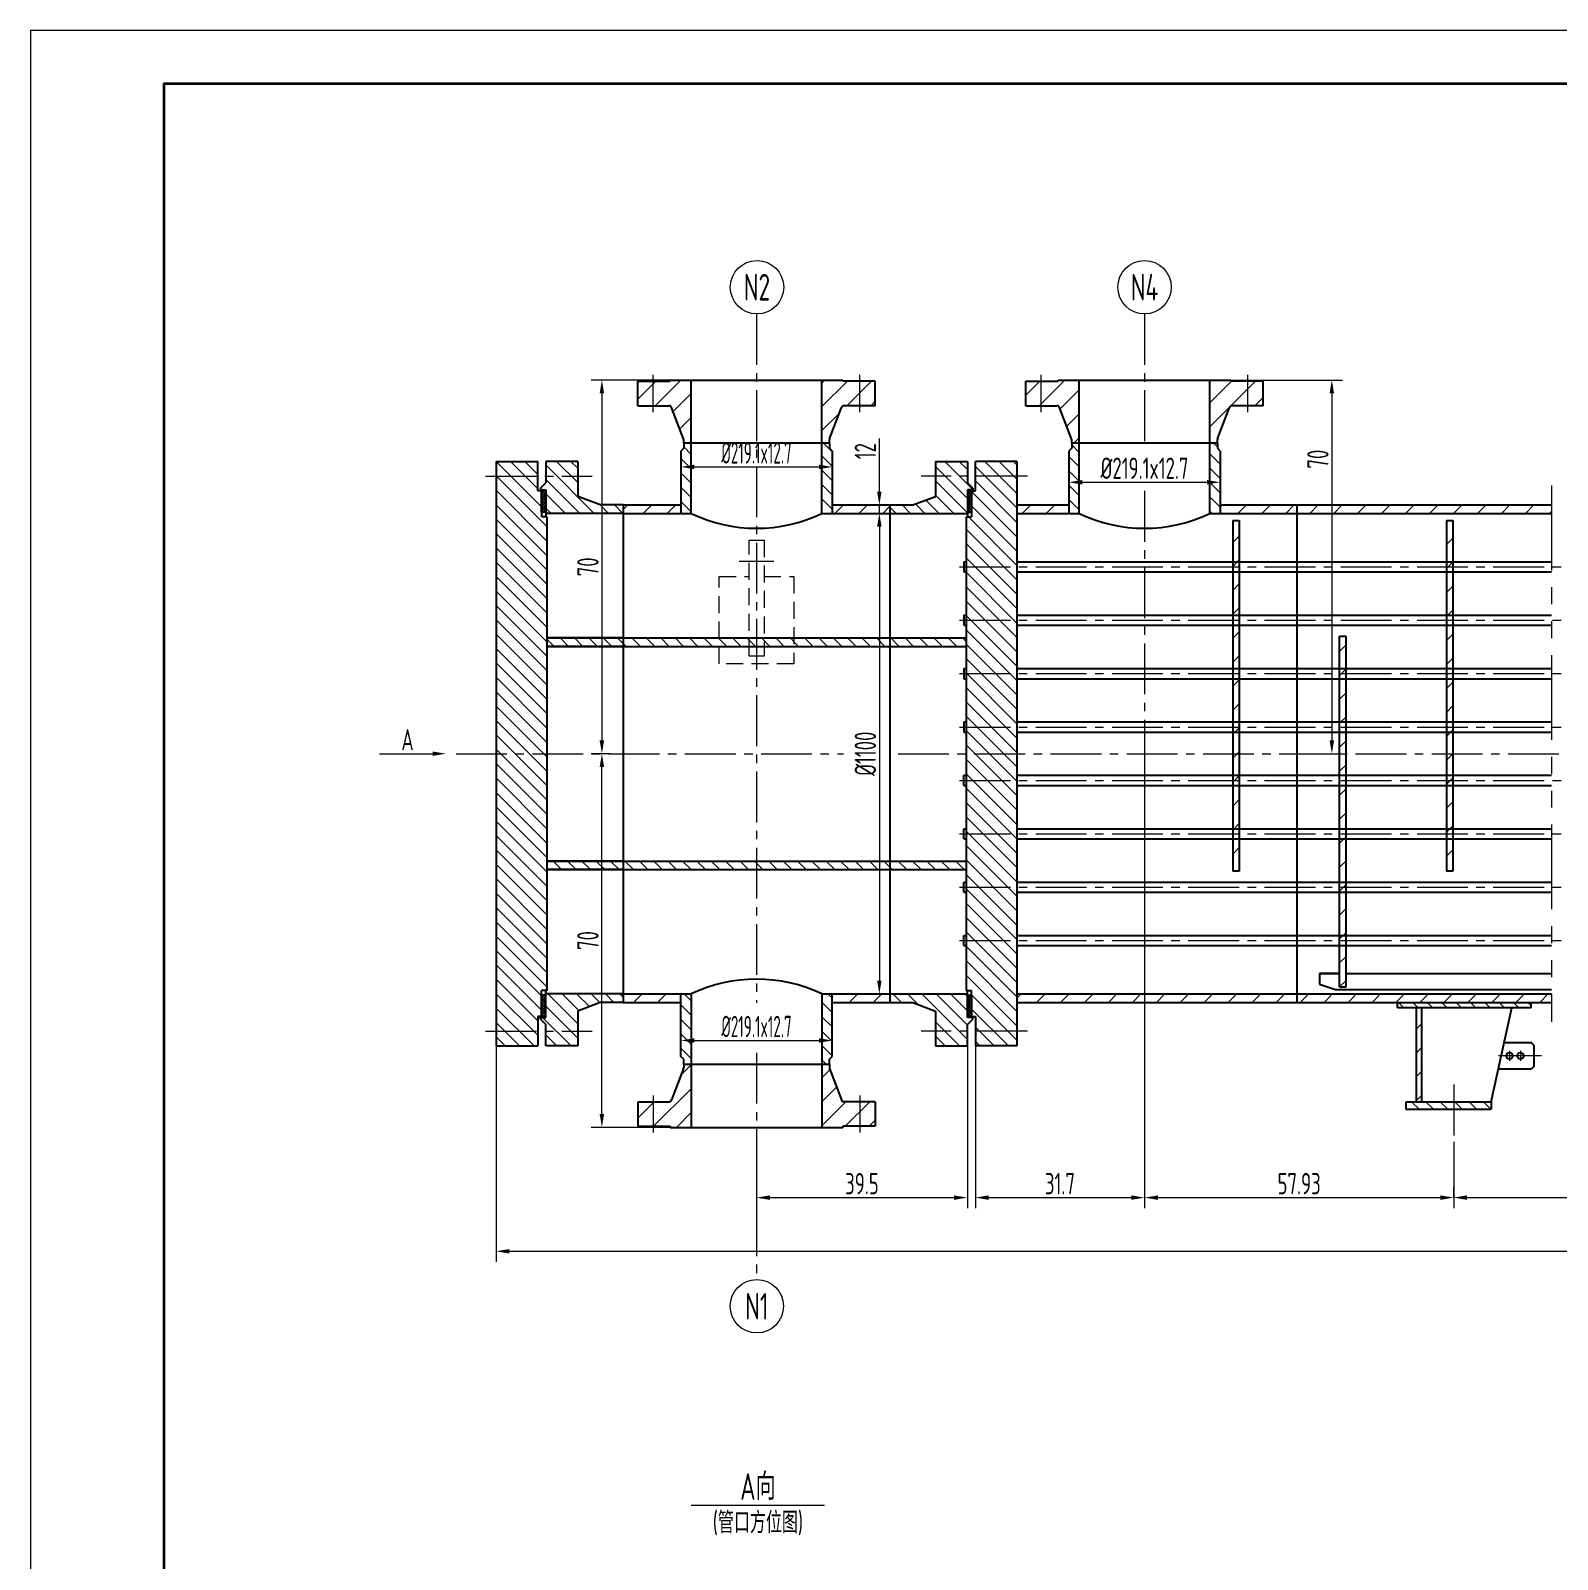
# Model space of a CAD drawing. Header units: millimetres. Extents: x 5765 to 6606, y -201 to 393.
# Drawn here: x 5765 to 6051.1, y 107 to 393.4 of the extents above; entities that cross this region are included whole.
import ezdxf
from ezdxf.enums import TextEntityAlignment as Align

# ---------------------------------------------------------------- set-up
doc = ezdxf.new("R2010")
doc.units = ezdxf.units.MM
for name, pattern in [('CENTER2', [28.575, 19.05, -3.175, 3.175, -3.175]), ('DASHED2', [9.525, 6.35, -3.175]), ('PHANTOM2', [31.75, 15.875, -3.175, 3.175, -3.175, 3.175, -3.175])]:
    doc.linetypes.add(name, pattern=pattern)
for name, color, linetype, lineweight in [('1粗实线', 7, 'Continuous', 35), ('2细实线', 3, 'Continuous', 13), ('3中心线', 1, 'CENTER2', 13), ('4虚线', 4, 'DASHED2', 13), ('5双点划线', 2, 'PHANTOM2', 13), ('6剖面线', 6, 'Continuous', 13), ('7文本', 2, 'Continuous', 13), ('8标注', 3, 'Continuous', 13), ('9图表', 4, 'Continuous', 13)]:
    doc.layers.add(name, color=color, linetype=linetype, lineweight=lineweight)
doc.styles.add('lanpec', font='bpec_e.shx', dxfattribs={"width": 0.75, "bigfont": 'hztxt.shx'})
doc.styles.add('lanpec-dim', font='bpec_e.shx', dxfattribs={"width": 0.75})
doc.dimstyles.new('lanpec', dxfattribs={"dimtxt": 4, "dimasz": 2.5, "dimexe": 2, "dimexo": 0, "dimtad": 1, "dimdsep": 46, "dimtxsty": 'lanpec-dim', "dimcen": 2.5, "dimclrd": 256, "dimclre": 256, "dimclrt": 256, "dimazin": 0, "dimtfac": 1, "dimtmove": 0, "dimatfit": 3, "dimfxl": 1, "dimlwd": -1, "dimlwe": -1, "dimarcsym": 0})
doc.dimstyles.new('lanpec$0', dxfattribs={"dimscale": 10, "dimtxt": 4, "dimasz": 2.5, "dimexe": 2, "dimexo": 0, "dimtad": 1, "dimdec": 1, "dimdsep": 46, "dimtxsty": 'lanpec-dim', "dimcen": 0.09, "dimclrd": 256, "dimclre": 256, "dimclrt": 256, "dimadec": 1, "dimazin": 0, "dimtfac": 0.707, "dimtdec": 1, "dimtmove": 0, "dimatfit": 3, "dimfxl": 1, "dimarcsym": 0})
pattern_1 = [(135, (-1033.82, 33.0484), (-1.3470384, -1.3470384), [])]
pattern_2 = [(135, (734.04, -342.4816), (-1.3470384, -1.3470384), [])]
pattern_3 = [(45, (6008.1917, 1244.0623), (-2.245064, 2.245064), [])]
pattern_4 = [(135, (-65369.7516, -31472.7335), (-1.34703842, -1.34703842), [])]
pattern_5 = [(135, (6008.1917, 1244.0623), (-1.3470384, -1.3470384), [])]
pattern_6 = [(45, (5993.8917, 1244.0623), (-2.245064, 2.245064), [])]
pattern_7 = [(135, (4756.1255, 1236.8422), (-1.3470384, -1.3470384), [])]
pattern_8 = [(45, (4726.07433, 1236.8422), (-0.2245064, 0.2245064), []), (135, (4726.07433, 1236.8422), (-0.2245064, -0.2245064), [])]
pattern_9 = [(315, (-65369.75156, 31988.6919), (-0.224506403, -0.224506403), []), (225, (-65369.75156, 31988.6919), (-0.224506403, 0.224506403), [])]
pattern_10 = [(135, (6697.7907, -1583.3467), (-1.3470384, -1.3470384), [])]

# ---------------------------------------------------------------- blocks, each defined once
blk = doc.blocks.new('A1')
at = {"layer": '1粗实线'}
blk.add_lwpolyline([(-816, 10), (-10, 10), (-10, 584), (-816, 584)], close=True, dxfattribs=at)
at = {"layer": '9图表'}
blk.add_lwpolyline([(-841, 0), (0, 0), (0, 594), (-841, 594)], close=True, dxfattribs=at)
blk = doc.blocks.new('*U41')
at = {"layer": '2细实线'}
blk.add_line((-12.5, 0), (12.5, 0), dxfattribs=at)
at = {"layer": '7文本', "style": 'lanpec', "width": 0.75}
for tag, height, p in [('节点图名称', 5, (0, 3.5)), ('比例', 4, (0, -3.25))]:
    blk.add_attdef(tag, text='', height=height, dxfattribs=at).set_placement(p, align=Align.MIDDLE_CENTER)
blk = doc.blocks.new('*D67')
at = {"layer": '8标注', "transparency": 16777216}
for p, q in [((5924.07, 302.98), (5926.07, 302.98)), ((5924.07, 300.48), (5924.07, 215.48)), ((5924.07, 212.98), (5926.07, 212.98))]:
    blk.add_line(p, q, dxfattribs=at)
for points in [[(5923.65, 300.48), (5924.49, 300.48), (5924.07, 302.98)], [(5923.65, 215.48), (5924.49, 215.48), (5924.07, 212.98)]]:
    blk.add_solid(points, dxfattribs=at)
at = {"layer": 'Defpoints', "color": 0, "transparency": 16777216}
for p in [(5924.07, 302.98), (5924.07, 212.98), (5924.07, 212.98)]:
    blk.add_point(p, dxfattribs=at)
at = {"layer": '8标注', "transparency": 16777216, "insert": (5921.44, 257.98), "char_height": 4, "attachment_point": 5, "rotation": 90, "style": 'lanpec-dim'}
blk.add_mtext('%%C1100', dxfattribs=at)
blk = doc.blocks.new('*D68')
at = {"layer": '8标注', "transparency": 16777216}
for p, q in [((5924.07, 307.08), (5924.07, 317)), ((5927.5, 304.58), (5922.07, 304.58)), ((5924.07, 302.98), (5924.07, 304.58)), ((5927.5, 302.98), (5922.07, 302.98)), ((5924.07, 300.48), (5924.07, 297.98))]:
    blk.add_line(p, q, dxfattribs=at)
for points in [[(5923.65, 307.08), (5924.49, 307.08), (5924.07, 304.58)], [(5923.65, 300.48), (5924.49, 300.48), (5924.07, 302.98)]]:
    blk.add_solid(points, dxfattribs=at)
at = {"layer": 'Defpoints', "color": 0, "transparency": 16777216}
for p in [(5924.07, 304.58), (5927.5, 304.58), (5927.5, 302.98)]:
    blk.add_point(p, dxfattribs=at)
at = {"layer": '8标注', "transparency": 16777216, "insert": (5921.44, 314.65), "char_height": 4, "attachment_point": 5, "rotation": 90, "style": 'lanpec-dim'}
blk.add_mtext('12', dxfattribs=at)
blk = doc.blocks.new('*D69')
at = {"layer": '8标注', "transparency": 16777216}
for p, q in [((5959.58, 308.83), (5959.58, 310.83)), ((5987.95, 307.49), (5987.95, 310.83)), ((5962.08, 308.83), (5985.45, 308.83))]:
    blk.add_line(p, q, dxfattribs=at)
for points in [[(5962.08, 309.25), (5962.08, 308.41), (5959.58, 308.83)], [(5985.45, 309.25), (5985.45, 308.41), (5987.95, 308.83)]]:
    blk.add_solid(points, dxfattribs=at)
at = {"layer": 'Defpoints', "color": 0, "transparency": 16777216}
for p in [(5959.58, 308.83), (5987.95, 308.83), (5987.95, 307.49)]:
    blk.add_point(p, dxfattribs=at)
at = {"layer": '8标注', "transparency": 16777216, "insert": (5973.76, 311.46), "char_height": 4, "attachment_point": 5, "style": 'lanpec-dim'}
blk.add_mtext('%%C219.1x12.7', dxfattribs=at)
blk = doc.blocks.new('*D61')
at = {"layer": '8标注', "transparency": 16777216}
for p, q in [((5886.88, 204.26), (5886.88, 206.26)), ((5915.25, 202.87), (5915.25, 206.26)), ((5889.38, 204.26), (5912.75, 204.26))]:
    blk.add_line(p, q, dxfattribs=at)
for points in [[(5889.38, 204.67), (5889.38, 203.84), (5886.88, 204.26)], [(5912.75, 204.67), (5912.75, 203.84), (5915.25, 204.26)]]:
    blk.add_solid(points, dxfattribs=at)
at = {"layer": 'Defpoints', "color": 0, "transparency": 16777216}
for p in [(5886.88, 204.26), (5915.25, 204.26), (5915.25, 202.87)]:
    blk.add_point(p, dxfattribs=at)
at = {"layer": '8标注', "transparency": 16777216, "insert": (5901.06, 206.88), "char_height": 4, "attachment_point": 5, "style": 'lanpec-dim'}
blk.add_mtext('{\\W0.6;%%C219.1x12.7}', dxfattribs=at)
blk = doc.blocks.new('管口号')
at = {"layer": '2细实线'}
blk.add_circle((0, 5), 5, dxfattribs=at)
at = {"layer": '7文本', "style": 'lanpec', "width": 0.75}
blk.add_attdef('N', text='', height=5, dxfattribs=at).set_placement((0, 5), align=Align.MIDDLE_CENTER)
blk = doc.blocks.new('*D70')
at = {"layer": '8标注', "transparency": 16777216}
for p, q in [((5940.56, 203.23), (5940.56, 172.82)), ((5901.06, 180.9), (5901.06, 172.82)), ((5903.56, 174.82), (5938.06, 174.82))]:
    blk.add_line(p, q, dxfattribs=at)
for points in [[(5903.56, 175.24), (5903.56, 174.4), (5901.06, 174.82)], [(5938.06, 175.24), (5938.06, 174.4), (5940.56, 174.82)]]:
    blk.add_solid(points, dxfattribs=at)
at = {"layer": 'Defpoints', "color": 0, "transparency": 16777216}
for p in [(5940.56, 203.23), (5901.06, 180.9), (5940.56, 174.82)]:
    blk.add_point(p, dxfattribs=at)
at = {"layer": '8标注', "transparency": 16777216, "insert": (5920.81, 177.44), "char_height": 4, "attachment_point": 5, "style": 'lanpec-dim'}
blk.add_mtext('39.5', dxfattribs=at)
blk = doc.blocks.new('*D56')
at = {"layer": '8标注', "transparency": 16777216}
for p, q in [((5852.26, 257.98), (5852.26, 162.77)), ((6354.55, 257.98), (6354.55, 162.77)), ((5854.76, 164.77), (6352.05, 164.77))]:
    blk.add_line(p, q, dxfattribs=at)
for points in [[(5854.76, 165.19), (5854.76, 164.35), (5852.26, 164.77)], [(6352.05, 165.19), (6352.05, 164.35), (6354.55, 164.77)]]:
    blk.add_solid(points, dxfattribs=at)
at = {"layer": 'Defpoints', "color": 0, "transparency": 16777216}
for p in [(5852.26, 257.98), (6354.55, 257.98), (6354.55, 164.77)]:
    blk.add_point(p, dxfattribs=at)
at = {"layer": '8标注', "transparency": 16777216, "insert": (6103.41, 167.39), "char_height": 4, "attachment_point": 5, "style": 'lanpec-dim'}
blk.add_mtext('502.29', dxfattribs=at)
blk = doc.blocks.new('*D57')
at = {"layer": '8标注', "transparency": 16777216}
for p, q in [((6172.32, 183.82), (6172.32, 172.82)), ((6031.69, 174.82), (6031.69, 176.82)), ((6034.19, 174.82), (6169.82, 174.82))]:
    blk.add_line(p, q, dxfattribs=at)
for points in [[(6034.19, 175.24), (6034.19, 174.4), (6031.69, 174.82)], [(6169.82, 175.24), (6169.82, 174.4), (6172.32, 174.82)]]:
    blk.add_solid(points, dxfattribs=at)
at = {"layer": 'Defpoints', "color": 0, "transparency": 16777216}
for p in [(6172.32, 183.82), (6031.69, 174.82), (6172.32, 174.82)]:
    blk.add_point(p, dxfattribs=at)
at = {"layer": '8标注', "transparency": 16777216, "insert": (6102.01, 177.44), "char_height": 4, "attachment_point": 5, "style": 'lanpec-dim'}
blk.add_mtext('140.63', dxfattribs=at)
blk = doc.blocks.new('*D58')
at = {"layer": '8标注', "transparency": 16777216}
for p, q in [((5973.76, 257.98), (5973.76, 172.82)), ((5942.06, 203.23), (5942.06, 172.82)), ((5944.56, 174.82), (5971.26, 174.82))]:
    blk.add_line(p, q, dxfattribs=at)
for points in [[(5944.56, 175.24), (5944.56, 174.4), (5942.06, 174.82)], [(5971.26, 175.24), (5971.26, 174.4), (5973.76, 174.82)]]:
    blk.add_solid(points, dxfattribs=at)
at = {"layer": 'Defpoints', "color": 0, "transparency": 16777216}
for p in [(5973.76, 257.98), (5942.06, 203.23), (5973.76, 174.82)]:
    blk.add_point(p, dxfattribs=at)
at = {"layer": '8标注', "transparency": 16777216, "insert": (5957.91, 177.44), "char_height": 4, "attachment_point": 5, "style": 'lanpec-dim'}
blk.add_mtext('31.7', dxfattribs=at)
blk = doc.blocks.new('*D46')
at = {"layer": '8标注', "transparency": 16777216}
for p, q in [((5973.76, 183.94), (5973.76, 172.82)), ((6031.69, 185.26), (6031.69, 172.82)), ((5976.26, 174.82), (6029.19, 174.82))]:
    blk.add_line(p, q, dxfattribs=at)
for points in [[(5976.26, 175.24), (5976.26, 174.4), (5973.76, 174.82)], [(6029.19, 175.24), (6029.19, 174.4), (6031.69, 174.82)]]:
    blk.add_solid(points, dxfattribs=at)
at = {"layer": 'Defpoints', "color": 0, "transparency": 16777216}
for p in [(5973.76, 183.94), (6031.69, 185.26), (6031.69, 174.82)]:
    blk.add_point(p, dxfattribs=at)
at = {"layer": '8标注', "transparency": 16777216, "insert": (6002.73, 177.44), "char_height": 4, "attachment_point": 5, "style": 'lanpec-dim'}
blk.add_mtext('57.93', dxfattribs=at)
blk = doc.blocks.new('*D47')
at = {"layer": '8标注', "transparency": 16777216}
for p, q in [((5873.56, 257.98), (5870.08, 257.98)), ((5872.08, 190.48), (5872.08, 255.48)), ((5884.87, 187.98), (5870.08, 187.98))]:
    blk.add_line(p, q, dxfattribs=at)
for points in [[(5871.66, 255.48), (5872.5, 255.48), (5872.08, 257.98)], [(5871.66, 190.48), (5872.5, 190.48), (5872.08, 187.98)]]:
    blk.add_solid(points, dxfattribs=at)
at = {"layer": 'Defpoints', "color": 0, "transparency": 16777216}
for p in [(5872.08, 257.98), (5873.56, 257.98), (5884.87, 187.98)]:
    blk.add_point(p, dxfattribs=at)
at = {"layer": '8标注', "transparency": 16777216, "insert": (5869.46, 222.98), "char_height": 4, "attachment_point": 5, "rotation": 90, "style": 'lanpec-dim'}
blk.add_mtext('70', dxfattribs=at)
blk = doc.blocks.new('*D48')
at = {"layer": '8标注', "transparency": 16777216}
for p, q in [((5888.81, 327.98), (5870.08, 327.98)), ((5872.08, 325.48), (5872.08, 260.48)), ((5873.56, 257.98), (5870.08, 257.98))]:
    blk.add_line(p, q, dxfattribs=at)
for points in [[(5871.66, 325.48), (5872.5, 325.48), (5872.08, 327.98)], [(5871.66, 260.48), (5872.5, 260.48), (5872.08, 257.98)]]:
    blk.add_solid(points, dxfattribs=at)
at = {"layer": 'Defpoints', "color": 0, "transparency": 16777216}
for p in [(5888.81, 327.98), (5872.08, 257.98), (5873.56, 257.98)]:
    blk.add_point(p, dxfattribs=at)
at = {"layer": '8标注', "transparency": 16777216, "insert": (5869.46, 292.98), "char_height": 4, "attachment_point": 5, "rotation": 90, "style": 'lanpec-dim'}
blk.add_mtext('70', dxfattribs=at)
blk = doc.blocks.new('*D49')
at = {"layer": '8标注', "transparency": 16777216}
for p, q in [((5989.95, 327.98), (6010.86, 327.98)), ((6008.86, 325.48), (6008.86, 260.48)), ((6002.92, 257.98), (6010.86, 257.98))]:
    blk.add_line(p, q, dxfattribs=at)
for points in [[(6008.44, 325.48), (6009.28, 325.48), (6008.86, 327.98)], [(6008.44, 260.48), (6009.28, 260.48), (6008.86, 257.98)]]:
    blk.add_solid(points, dxfattribs=at)
at = {"layer": 'Defpoints', "color": 0, "transparency": 16777216}
for p in [(5989.95, 327.98), (6002.92, 257.98), (6008.86, 257.98)]:
    blk.add_point(p, dxfattribs=at)
at = {"layer": '8标注', "transparency": 16777216, "insert": (6006.24, 313.16), "char_height": 4, "attachment_point": 5, "rotation": 90, "style": 'lanpec-dim'}
blk.add_mtext('70', dxfattribs=at)
blk = doc.blocks.new('*D53')
at = {"layer": '8标注', "transparency": 16777216}
for p, q in [((5886.88, 311.7), (5886.88, 313.7)), ((5915.25, 313.09), (5915.25, 309.7)), ((5889.38, 311.7), (5912.75, 311.7))]:
    blk.add_line(p, q, dxfattribs=at)
for points in [[(5889.38, 312.12), (5889.38, 311.28), (5886.88, 311.7)], [(5912.75, 312.12), (5912.75, 311.28), (5915.25, 311.7)]]:
    blk.add_solid(points, dxfattribs=at)
at = {"layer": 'Defpoints', "color": 0, "transparency": 16777216}
for p in [(5915.25, 313.09), (5886.88, 311.7), (5915.25, 311.7)]:
    blk.add_point(p, dxfattribs=at)
at = {"layer": '8标注', "transparency": 16777216, "insert": (5901.06, 314.33), "char_height": 4, "attachment_point": 5, "style": 'lanpec-dim'}
blk.add_mtext('{\\W0.6;%%C219.1x12.7}', dxfattribs=at)

msp = doc.modelspace()

# ---------------------------------------------------------------- hatches: boundary and pattern name
at = {"layer": '6剖面线'}
h = msp.add_hatch(dxfattribs=at)
h.set_pattern_fill('ANSI31', color=256, style=0)
h.set_pattern_definition(pattern_3)
h.paths.add_polyline_path([(5920.433, 323.169), (5918.933, 323.169), (5918.933, 327.779), (5920.433, 327.779)])
h.paths.add_polyline_path([(5921.933, 323.169), (5920.433, 323.169), (5920.433, 327.779), (5921.933, 327.779)])
h.paths.add_polyline_path([(5918.933, 327.779), (5917.253, 327.779), (5917.253, 327.979), (5913.313, 327.979), (5913.313, 316.179), (5914.713, 316.179), (5914.713, 316.787, -0.09138), (5914.746, 316.965), (5916.99, 322.847, -0.3110597), (5917.457, 323.169), (5918.933, 323.169)])
h.paths.add_polyline_path([(5923.313, 327.779), (5921.933, 327.779), (5921.933, 323.169), (5923.313, 323.169)])
h.paths.add_polyline_path([(5888.813, 327.979), (5884.873, 327.979), (5884.873, 327.779), (5881.693, 327.779), (5881.693, 323.169), (5884.668, 323.169, -0.3110597), (5885.136, 322.847), (5887.38, 316.965, -0.09138), (5887.413, 316.787), (5887.413, 316.179), (5888.813, 316.179)])
h.paths.add_polyline_path([(5881.693, 327.779), (5878.813, 327.779), (5878.813, 323.169), (5881.693, 323.169)])
h = msp.add_hatch(dxfattribs=at)
h.set_pattern_fill('ANSI31', color=256, style=0)
h.set_pattern_definition([(45, (5992.503, 325.712), (-2.24506, 2.24506), [])])
h.paths.add_polyline_path([(5993.133, 327.779), (5991.633, 327.779), (5991.633, 323.169), (5993.133, 323.169)])
h.paths.add_polyline_path([(5994.633, 327.779), (5993.133, 327.779), (5993.133, 323.169), (5994.633, 323.169)])
h.paths.add_polyline_path([(5991.633, 327.779), (5989.953, 327.779), (5989.953, 327.979), (5986.013, 327.979), (5986.013, 316.179), (5987.413, 316.179), (5987.413, 316.787, -0.09138), (5987.446, 316.965), (5989.69, 322.847, -0.3110597), (5990.157, 323.169), (5991.633, 323.169)])
h.paths.add_polyline_path([(5996.013, 327.779), (5994.633, 327.779), (5994.633, 323.169), (5996.013, 323.169)])
h.paths.add_polyline_path([(5961.513, 327.979), (5957.573, 327.979), (5957.573, 327.779), (5954.393, 327.779), (5954.393, 323.169), (5957.368, 323.169, -0.3110597), (5957.836, 322.847), (5960.08, 316.965, -0.09138), (5960.113, 316.787), (5960.113, 316.179), (5961.513, 316.179)])
h.paths.add_polyline_path([(5954.393, 327.779), (5951.513, 327.779), (5951.513, 323.169), (5954.393, 323.169)])
h = msp.add_hatch(dxfattribs=at)
h.set_pattern_fill('ANSI31', color=256, scale=0.6, angle=90, style=0)
h.set_pattern_definition(pattern_10)
h.paths.add_polyline_path([(5886.879, 314.684), (5887.413, 315.218), (5887.413, 316.179), (5888.813, 316.179), (5888.813, 302.979), (5886.879, 302.979)])
h.paths.add_polyline_path([(5915.247, 302.979), (5913.313, 302.979), (5913.313, 316.179), (5914.713, 316.179), (5914.713, 315.218), (5915.247, 314.684)])
h = msp.add_hatch(dxfattribs=at)
h.set_pattern_fill('ANSI31', color=256, scale=0.6, angle=90, style=0)
h.set_pattern_definition([(135, (5959.8734, 313.3698), (-1.34704, -1.34704), [])])
h.paths.add_polyline_path([(5960.113, 315.218), (5959.579, 314.684), (5959.579, 302.979), (5960.113, 302.979)])
h.paths.add_polyline_path([(5987.947, 314.684), (5987.413, 315.218), (5987.413, 302.979), (5987.947, 302.979)])
h.paths.add_polyline_path([(5961.513, 316.179), (5960.113, 316.179), (5960.113, 302.979), (5961.513, 302.979)])
h.paths.add_polyline_path([(5987.413, 316.179), (5986.013, 316.179), (5986.013, 302.979), (5987.413, 302.979)])
h = msp.add_hatch(dxfattribs=at)
h.set_pattern_fill('ANSI31', color=256, scale=0.6, angle=90, style=0)
h.set_pattern_definition(pattern_2)
h.paths.add_polyline_path([(5852.263, 312.729), (5860.063, 312.729), (5860.063, 309.979), (5852.263, 309.979)])
h.paths.add_polyline_path([(5852.263, 304.579), (5852.263, 309.979), (5860.063, 309.979), (5860.063, 307.229), (5860.763, 307.229), (5860.763, 303.229), (5860.763, 302.329), (5861.763, 302.329), (5861.763, 292.979), (5852.263, 292.979)])
h.paths.add_polyline_path([(5852.263, 292.979), (5861.763, 292.979), (5861.763, 282.979), (5852.263, 282.979)])
h.paths.add_polyline_path([(5852.263, 282.979), (5861.763, 282.979), (5861.763, 272.979), (5852.263, 272.979)])
h.paths.add_polyline_path([(5852.263, 272.979), (5861.763, 272.979), (5861.763, 262.979), (5852.263, 262.979)])
h.paths.add_polyline_path([(5852.263, 262.979), (5861.763, 262.979), (5861.763, 257.979), (5852.263, 257.979)])
h.paths.add_polyline_path([(5852.263, 257.979), (5861.763, 257.979), (5861.763, 252.979), (5852.263, 252.979)])
h.paths.add_polyline_path([(5852.263, 252.979), (5861.763, 252.979), (5861.763, 242.979), (5852.263, 242.979)])
h.paths.add_polyline_path([(5852.263, 242.979), (5861.763, 242.979), (5861.763, 232.979), (5852.263, 232.979)])
h.paths.add_polyline_path([(5852.263, 232.979), (5861.763, 232.979), (5861.763, 222.979), (5852.263, 222.979)])
h.paths.add_polyline_path([(5852.263, 222.979), (5861.763, 222.979), (5861.763, 213.629), (5860.763, 213.629), (5860.763, 208.729), (5860.063, 208.729), (5860.063, 205.979), (5852.263, 205.979)])
h.paths.add_polyline_path([(5852.263, 205.979), (5860.063, 205.979), (5860.063, 203.229), (5852.263, 203.229)])
h = msp.add_hatch(dxfattribs=at)
h.set_pattern_fill('ANSI31', color=256, scale=0.6, angle=90, style=0)
h.set_pattern_definition(pattern_4)
h.paths.add_polyline_path([(5861.563, 309.979), (5861.563, 312.729), (5867.563, 312.729), (5867.563, 309.979)])
h.paths.add_polyline_path([(5867.563, 309.979), (5867.563, 306.179), (5871.763, 304.579), (5876.063, 304.579), (5876.063, 302.979), (5861.563, 302.979), (5861.563, 307.379), (5860.563, 307.379), (5860.563, 307.729), (5861.563, 308.729), (5861.563, 309.979)])
h = msp.add_hatch(dxfattribs=at)
h.set_pattern_fill('ANSI31', color=256, scale=0.6, angle=90, style=0)
h.set_pattern_definition(pattern_4)
h.paths.add_polyline_path([(5940.563, 309.979), (5940.563, 312.729), (5934.563, 312.729), (5934.563, 309.979)])
h.paths.add_polyline_path([(5934.563, 309.979), (5934.563, 306.179), (5930.363, 304.579), (5926.063, 304.579), (5926.063, 302.979), (5940.563, 302.979), (5940.563, 307.379), (5941.563, 307.379), (5941.563, 307.729), (5940.563, 308.729), (5940.563, 309.979)])
h = msp.add_hatch(dxfattribs=at)
h.set_pattern_fill('ANSI31', color=256, scale=0.6, angle=90, style=0)
h.set_pattern_definition(pattern_2)
h.paths.add_polyline_path([(5949.863, 312.729), (5942.063, 312.729), (5942.063, 309.979), (5949.863, 309.979)])
h.paths.add_polyline_path([(5949.863, 304.579), (5949.863, 309.979), (5942.063, 309.979), (5942.063, 307.229), (5941.363, 307.229), (5941.363, 303.229), (5941.363, 302.329), (5940.363, 302.329), (5940.363, 292.979), (5949.863, 292.979)])
h.paths.add_polyline_path([(5949.863, 292.979), (5940.363, 292.979), (5940.363, 282.979), (5949.863, 282.979)])
h.paths.add_polyline_path([(5949.863, 282.979), (5940.363, 282.979), (5940.363, 272.979), (5949.863, 272.979)])
h.paths.add_polyline_path([(5949.863, 272.979), (5940.363, 272.979), (5940.363, 262.979), (5949.863, 262.979)])
h.paths.add_polyline_path([(5949.863, 262.979), (5940.363, 262.979), (5940.363, 257.979), (5949.863, 257.979)])
h.paths.add_polyline_path([(5949.863, 257.979), (5940.363, 257.979), (5940.363, 252.979), (5949.863, 252.979)])
h.paths.add_polyline_path([(5949.863, 252.979), (5940.363, 252.979), (5940.363, 242.979), (5949.863, 242.979)])
h.paths.add_polyline_path([(5949.863, 242.979), (5940.363, 242.979), (5940.363, 232.979), (5949.863, 232.979)])
h.paths.add_polyline_path([(5949.863, 232.979), (5940.363, 232.979), (5940.363, 222.979), (5949.863, 222.979)])
h.paths.add_polyline_path([(5949.863, 222.979), (5940.363, 222.979), (5940.363, 213.629), (5941.363, 213.629), (5941.363, 208.729), (5942.063, 208.729), (5942.063, 205.979), (5949.863, 205.979)])
h.paths.add_polyline_path([(5949.863, 205.979), (5942.063, 205.979), (5942.063, 203.229), (5949.863, 203.229)])
h = msp.add_hatch(dxfattribs=at)
h.set_pattern_fill('ANSI37', color=256, scale=0.1, style=0)
h.set_pattern_definition(pattern_8)
h.paths.add_polyline_path([(5861.563, 303.229), (5860.763, 303.229), (5860.763, 307.229), (5861.563, 307.229)])
h = msp.add_hatch(dxfattribs=at)
h.set_pattern_fill('ANSI37', color=256, scale=0.1, style=0)
h.set_pattern_definition(pattern_8)
h.paths.add_polyline_path([(5940.563, 303.229), (5941.363, 303.229), (5941.363, 307.229), (5940.563, 307.229)])
h = msp.add_hatch(dxfattribs=at)
h.set_pattern_fill('ANSI31', color=256, style=0)
h.set_pattern_definition(pattern_3)
h.paths.add_polyline_path([(5876.063, 304.579), (5876.063, 302.979), (5886.879, 302.979), (5886.879, 304.579)])
h.paths.add_polyline_path([(5926.063, 302.979), (5926.063, 304.579), (5915.247, 304.579), (5915.247, 302.979)])
h = msp.add_hatch(dxfattribs=at)
h.set_pattern_fill('ANSI31', color=256, style=0)
h.set_pattern_definition(pattern_6)
h.paths.add_polyline_path([(5959.579, 302.979), (5959.579, 304.579), (5949.863, 304.579), (5949.863, 302.979)])
h.paths.add_polyline_path([(6021.31, 304.579), (6021.31, 302.979), (6050.006, 302.979), (6050.006, 304.579)])
h.paths.add_polyline_path([(6021.31, 302.979), (6021.31, 304.579), (5987.947, 304.579), (5987.947, 302.979)])
h = msp.add_hatch(dxfattribs=at)
h.set_pattern_fill('ANSI31', color=256, style=0)
h.set_pattern_definition(pattern_6)
h.paths.add_polyline_path([(5991.517, 301.679), (5990.317, 301.679), (5990.317, 235.979), (5991.517, 235.979)])
h = msp.add_hatch(dxfattribs=at)
h.set_pattern_fill('ANSI31', color=256, style=0)
h.set_pattern_definition(pattern_6)
h.paths.add_polyline_path([(6031.517, 301.679), (6030.317, 301.679), (6030.317, 235.979), (6031.517, 235.979)])
h = msp.add_hatch(dxfattribs=at)
h.set_pattern_fill('ANSI31', color=256, scale=0.6, angle=90, style=0)
h.set_pattern_definition(pattern_1)
h.paths.add_polyline_path([(5901.063, 279.679), (5873.563, 279.679), (5873.563, 278.879), (5901.063, 278.879)])
h.paths.add_polyline_path([(5901.063, 278.879), (5873.563, 278.879), (5873.563, 278.079), (5901.063, 278.079)])
h.paths.add_polyline_path([(5926.063, 279.679), (5901.063, 279.679), (5901.063, 278.879), (5926.063, 278.879)])
h.paths.add_polyline_path([(5926.063, 278.879), (5901.063, 278.879), (5901.063, 278.079), (5926.063, 278.079)])
h.paths.add_polyline_path([(5940.363, 279.679), (5926.063, 279.679), (5926.063, 278.879), (5940.363, 278.879)])
h.paths.add_polyline_path([(5940.363, 278.879), (5926.063, 278.879), (5926.063, 278.079), (5940.363, 278.079)])
h.paths.add_polyline_path([(5861.763, 278.879), (5861.763, 278.079), (5873.563, 278.079), (5873.563, 278.879)])
h.paths.add_polyline_path([(5861.763, 279.679), (5861.763, 278.879), (5873.563, 278.879), (5873.563, 279.679)])
h = msp.add_hatch(dxfattribs=at)
h.set_pattern_fill('ANSI31', color=256, style=0)
h.set_pattern_definition(pattern_6)
h.paths.add_polyline_path([(6011.517, 279.979), (6010.317, 279.979), (6010.317, 214.279), (6011.517, 214.279)])
h = msp.add_hatch(dxfattribs=at)
h.set_pattern_fill('ANSI31', color=256, scale=0.6, angle=90, style=0)
h.set_pattern_definition(pattern_1)
h.paths.add_polyline_path([(5901.063, 236.279), (5873.563, 236.279), (5873.563, 237.079), (5901.063, 237.079)])
h.paths.add_polyline_path([(5901.063, 237.079), (5873.563, 237.079), (5873.563, 237.879), (5901.063, 237.879)])
h.paths.add_polyline_path([(5927.57, 236.279), (5901.063, 236.279), (5901.063, 237.079), (5927.57, 237.079)])
h.paths.add_polyline_path([(5927.57, 237.079), (5901.063, 237.079), (5901.063, 237.879), (5927.57, 237.879)])
h.paths.add_polyline_path([(5940.363, 236.279), (5927.57, 236.279), (5927.57, 237.079), (5940.363, 237.079)])
h.paths.add_polyline_path([(5940.363, 237.079), (5927.57, 237.079), (5927.57, 237.879), (5940.363, 237.879)])
h.paths.add_polyline_path([(5861.763, 237.879), (5861.763, 237.079), (5873.563, 237.079), (5873.563, 237.879)])
h.paths.add_polyline_path([(5861.763, 237.079), (5861.763, 236.279), (5873.563, 236.279), (5873.563, 237.079)])
h = msp.add_hatch(dxfattribs=at)
h.set_pattern_fill('ANSI31', color=256, scale=0.6, angle=90, style=0)
h.set_pattern_definition(pattern_5)
h.paths.add_polyline_path([(5876.063, 212.979), (5876.063, 211.379), (5871.763, 211.379), (5867.563, 209.779), (5867.563, 205.979), (5861.563, 205.979), (5861.563, 207.229), (5860.563, 208.229), (5860.563, 208.579), (5861.563, 208.579), (5861.563, 212.979)])
h.paths.add_polyline_path([(5867.563, 205.979), (5867.563, 203.229), (5861.563, 203.229), (5861.563, 205.979)])
h = msp.add_hatch(dxfattribs=at)
h.set_pattern_fill('ANSI37', color=256, scale=0.1, style=0)
h.set_pattern_definition(pattern_9)
h.paths.add_polyline_path([(5861.563, 208.729), (5860.763, 208.729), (5860.763, 212.729), (5861.563, 212.729)])
h = msp.add_hatch(dxfattribs=at)
h.set_pattern_fill('ANSI31', color=256, style=0)
h.set_pattern_definition(pattern_3)
h.paths.add_polyline_path([(5886.879, 211.379), (5886.879, 212.979), (5876.063, 212.979), (5876.063, 211.379)])
h.paths.add_polyline_path([(5915.247, 212.979), (5915.247, 211.379), (5926.063, 211.379), (5926.063, 212.979)])
h = msp.add_hatch(dxfattribs=at)
h.set_pattern_fill('ANSI31', color=256, scale=0.6, angle=90, style=0)
h.set_pattern_definition(pattern_10)
h.paths.add_polyline_path([(5886.879, 201.274), (5887.413, 200.74), (5887.413, 199.779), (5888.813, 199.779), (5888.813, 212.979), (5886.879, 212.979)])
h.paths.add_polyline_path([(5915.247, 212.979), (5913.313, 212.979), (5913.313, 199.779), (5914.713, 199.779), (5914.713, 200.74), (5915.247, 201.274)])
h = msp.add_hatch(dxfattribs=at)
h.set_pattern_fill('ANSI31', color=256, scale=0.6, angle=90, style=0)
h.set_pattern_definition(pattern_5)
h.paths.add_polyline_path([(5926.063, 212.979), (5926.063, 211.379), (5930.363, 211.379), (5934.563, 209.779), (5934.563, 205.979), (5940.563, 205.979), (5940.563, 207.229), (5941.563, 208.229), (5941.563, 208.579), (5940.563, 208.579), (5940.563, 212.979)])
h.paths.add_polyline_path([(5934.563, 205.979), (5934.563, 203.229), (5940.563, 203.229), (5940.563, 205.979)])
h = msp.add_hatch(dxfattribs=at)
h.set_pattern_fill('ANSI37', color=256, scale=0.1, style=0)
h.set_pattern_definition(pattern_9)
h.paths.add_polyline_path([(5940.563, 208.729), (5941.363, 208.729), (5941.363, 212.729), (5940.563, 212.729)])
h = msp.add_hatch(dxfattribs=at)
h.set_pattern_fill('ANSI31', color=256, style=0)
h.set_pattern_definition(pattern_6)
h.paths.add_polyline_path([(5971.627, 211.379), (5971.627, 212.979), (5949.863, 212.979), (5949.863, 211.379)])
h.paths.add_polyline_path([(5971.627, 212.979), (5971.627, 211.379), (6050.006, 211.379), (6050.006, 212.979)])
h = msp.add_hatch(dxfattribs=at)
h.set_pattern_fill('ANSI31', color=256, scale=0.6, angle=90, style=0)
h.set_pattern_definition(pattern_7)
h.paths.add_polyline_path([(6046.193, 210.379), (6046.193, 211.379), (6021.193, 211.379), (6021.193, 210.379)])
h = msp.add_hatch(dxfattribs=at)
h.set_pattern_fill('ANSI31', color=256, style=0)
h.set_pattern_definition([(45, (4756.1255, 1236.8422), (-2.245064, 2.245064), [])])
h.paths.add_polyline_path([(6025.693, 210.379), (6024.693, 210.379), (6024.693, 192.779), (6025.693, 192.779)])
h = msp.add_hatch(dxfattribs=at)
h.set_pattern_fill('ANSI31', color=256, style=0)
h.set_pattern_definition(pattern_3)
h.paths.add_polyline_path([(5920.433, 192.789), (5918.933, 192.789), (5918.933, 188.179), (5920.433, 188.179)])
h.paths.add_polyline_path([(5921.933, 192.789), (5920.433, 192.789), (5920.433, 188.179), (5921.933, 188.179)])
h.paths.add_polyline_path([(5918.933, 188.179), (5917.253, 188.179), (5917.253, 187.979), (5913.313, 187.979), (5913.313, 199.779), (5914.713, 199.779), (5914.713, 199.171, 0.09138), (5914.746, 198.993), (5916.99, 193.111, 0.3110597), (5917.457, 192.789), (5918.933, 192.789)])
h.paths.add_polyline_path([(5923.313, 188.179), (5921.933, 188.179), (5921.933, 192.789), (5923.313, 192.789)])
h.paths.add_polyline_path([(5888.813, 187.979), (5884.873, 187.979), (5884.873, 188.179), (5881.693, 188.179), (5881.693, 192.789), (5884.668, 192.789, 0.3110597), (5885.136, 193.111), (5887.38, 198.993, 0.09138), (5887.413, 199.171), (5887.413, 199.779), (5888.813, 199.779)])
h.paths.add_polyline_path([(5881.693, 188.179), (5878.813, 188.179), (5878.813, 192.789), (5881.693, 192.789)])
h = msp.add_hatch(dxfattribs=at)
h.set_pattern_fill('ANSI31', color=256, scale=0.6, angle=90, style=0)
h.set_pattern_definition(pattern_7)
h.paths.add_polyline_path([(6031.693, 191.379), (6031.693, 192.779), (6022.693, 192.779), (6022.693, 191.379)])
h.paths.add_polyline_path([(6038.693, 191.379), (6038.693, 192.779), (6031.693, 192.779), (6031.693, 191.379)])

# ---------------------------------------------------------------- linework, layer by layer
for p, q in [((5878.813, 323.169), (5878.813, 327.779)), ((5878.813, 327.779), (5884.873, 327.779)), ((5884.873, 327.779), (5884.873, 327.979)), ((5884.873, 327.979), (5917.253, 327.979)), ((5888.813, 302.979), (5888.813, 327.979)), ((5913.313, 302.979), (5913.313, 327.979)), ((5917.253, 327.779), (5917.253, 327.979)), ((5923.313, 327.779), (5917.253, 327.779)), ((5923.313, 323.169), (5923.313, 327.779)), ((5951.513, 323.169), (5951.513, 327.779)), ((5951.513, 327.779), (5957.573, 327.779)), ((5957.573, 327.779), (5957.573, 327.979)), ((5957.573, 327.979), (5989.953, 327.979)), ((5961.513, 302.979), (5961.513, 327.979)), ((5986.013, 302.979), (5986.013, 327.979)), ((5989.953, 327.779), (5989.953, 327.979)), ((5996.013, 327.779), (5989.953, 327.779)), ((5996.013, 323.169), (5996.013, 327.779)), ((5878.813, 323.169), (5884.668, 323.169)), ((5887.38, 316.965), (5885.136, 322.847)), ((5914.746, 316.965), (5916.99, 322.847)), ((5923.313, 323.169), (5917.457, 323.169)), ((5951.513, 323.169), (5957.368, 323.169)), ((5960.08, 316.965), (5957.836, 322.847)), ((5987.446, 316.965), (5989.69, 322.847)), ((5996.013, 323.169), (5990.157, 323.169)), ((5887.413, 315.218), (5886.879, 314.684)), ((5887.413, 316.179), (5887.413, 316.787)), ((5914.713, 316.179), (5887.413, 316.179)), ((5887.413, 316.179), (5887.413, 315.218)), ((5914.713, 316.179), (5914.713, 316.787)), ((5914.713, 316.179), (5914.713, 315.218)), ((5914.713, 315.218), (5915.247, 314.684)), ((5960.113, 315.218), (5959.579, 314.684)), ((5960.113, 316.179), (5960.113, 316.787)), ((5987.413, 316.179), (5960.113, 316.179)), ((5960.113, 316.179), (5960.113, 315.218)), ((5960.113, 316.179), (5960.113, 315.218)), ((5987.413, 316.179), (5987.413, 316.787)), ((5987.413, 316.179), (5987.413, 315.218)), ((5987.413, 316.179), (5987.413, 315.218)), ((5987.413, 315.218), (5987.947, 314.684)), ((5852.263, 312.729), (5852.263, 304.579)), ((5852.263, 312.729), (5860.063, 312.729)), ((5860.063, 307.229), (5860.063, 312.729)), ((5861.563, 312.729), (5861.563, 308.729)), ((5867.563, 312.729), (5861.563, 312.729)), ((5867.563, 312.729), (5867.563, 306.179)), ((5886.879, 314.684), (5886.879, 302.979)), ((5915.247, 314.684), (5915.247, 302.979)), ((5934.563, 312.729), (5934.563, 306.179)), ((5934.563, 312.729), (5940.563, 312.729)), ((5940.563, 312.729), (5940.563, 308.729)), ((5942.063, 307.229), (5942.063, 312.729)), ((5949.863, 312.729), (5942.063, 312.729)), ((5949.863, 312.729), (5949.863, 304.579)), ((5959.579, 314.684), (5959.579, 302.979)), ((5987.947, 314.684), (5987.947, 302.979)), ((5860.763, 307.229), (5860.063, 307.229)), ((5860.763, 307.229), (5860.063, 307.229)), ((5860.563, 307.729), (5861.563, 308.729)), ((5860.563, 307.729), (5860.563, 307.229)), ((5860.563, 307.379), (5861.563, 307.379)), ((5860.763, 307.229), (5860.763, 302.329)), ((5861.563, 307.379), (5861.563, 302.329)), ((5941.563, 307.729), (5940.563, 308.729)), ((5940.563, 307.379), (5940.563, 302.329)), ((5941.563, 307.379), (5940.563, 307.379)), ((5941.363, 307.229), (5942.063, 307.229)), ((5941.363, 307.229), (5941.363, 302.329)), ((5941.363, 307.229), (5942.063, 307.229)), ((5941.563, 307.729), (5941.563, 307.229)), ((5852.263, 304.579), (5852.263, 203.229)), ((5871.763, 304.579), (5867.563, 306.179)), ((5876.063, 304.579), (5871.763, 304.579)), ((5876.063, 304.579), (5876.063, 257.979)), ((5876.063, 304.579), (5886.879, 304.579)), ((5876.063, 304.579), (5876.063, 257.979)), ((5915.247, 304.579), (5926.063, 304.579)), ((5926.063, 304.579), (5926.063, 257.979)), ((5926.063, 304.579), (5930.363, 304.579)), ((5930.363, 304.579), (5934.563, 306.179)), ((5949.863, 304.579), (5949.863, 203.229)), ((5949.863, 304.579), (5959.579, 304.579)), ((5987.947, 304.579), (6021.31, 304.579)), ((6002.33, 304.579), (6002.33, 211.379)), ((6021.31, 304.579), (6050.006, 304.579)), ((5861.763, 302.329), (5860.763, 302.329)), ((5876.063, 302.979), (5861.563, 302.979)), ((5861.763, 302.329), (5861.763, 213.629)), ((5876.063, 302.979), (5888.813, 302.979)), ((5913.313, 302.979), (5926.063, 302.979)), ((5926.063, 302.979), (5940.563, 302.979)), ((5940.363, 302.329), (5941.363, 302.329)), ((5940.363, 302.329), (5940.363, 213.629)), ((5949.863, 302.979), (5961.513, 302.979)), ((5986.013, 302.979), (6020.59, 302.979)), ((5990.317, 301.679), (5990.317, 235.979)), ((5990.317, 301.679), (5991.517, 301.679)), ((5991.517, 301.679), (5991.517, 235.979)), ((6020.59, 302.979), (6050.006, 302.979)), ((6030.317, 301.679), (6030.317, 235.979)), ((6030.317, 301.679), (6031.517, 301.679)), ((6031.517, 301.679), (6031.517, 235.979)), ((5939.913, 293.929), (5940.363, 293.929)), ((5939.913, 293.929), (5939.913, 292.029)), ((5949.863, 293.929), (6050.006, 293.929)), ((5939.913, 292.029), (5940.363, 292.029)), ((5949.863, 292.029), (6050.006, 292.029)), ((5939.913, 283.929), (5940.363, 283.929)), ((5939.913, 283.929), (5939.913, 282.029)), ((5949.863, 283.929), (6050.006, 283.929)), ((5939.913, 282.029), (5940.363, 282.029)), ((5949.863, 282.029), (6050.006, 282.029)), ((5861.763, 279.679), (5926.063, 279.679)), ((5876.063, 279.679), (5861.763, 279.679)), ((5861.763, 278.079), (5926.063, 278.079)), ((5876.063, 278.079), (5861.763, 278.079)), ((5926.063, 279.679), (5940.363, 279.679)), ((5926.063, 278.079), (5940.363, 278.079)), ((6010.317, 214.279), (6010.317, 279.979)), ((6010.317, 279.979), (6011.517, 279.979)), ((6011.517, 214.279), (6011.517, 279.979)), ((5939.913, 273.929), (5940.363, 273.929)), ((5939.913, 273.929), (5939.913, 272.029)), ((5949.863, 273.929), (6050.006, 273.929)), ((5939.913, 272.029), (5940.363, 272.029)), ((5949.863, 272.029), (6050.006, 272.029)), ((5939.913, 263.929), (5940.363, 263.929)), ((5939.913, 263.929), (5939.913, 262.029)), ((5949.863, 263.929), (6050.006, 263.929)), ((5939.913, 262.029), (5940.363, 262.029)), ((5949.863, 262.029), (6050.006, 262.029)), ((5876.063, 257.979), (5876.063, 211.379)), ((5876.063, 257.979), (5876.063, 211.379)), ((5926.063, 257.979), (5926.063, 211.379)), ((5939.913, 253.929), (5940.363, 253.929)), ((5939.913, 252.029), (5939.913, 253.929)), ((5949.863, 253.929), (6050.006, 253.929)), ((5939.913, 252.029), (5940.363, 252.029)), ((5949.863, 252.029), (6050.006, 252.029)), ((5939.913, 243.929), (5940.363, 243.929)), ((5939.913, 242.029), (5939.913, 243.929)), ((5949.863, 243.929), (6050.006, 243.929)), ((5939.913, 242.029), (5940.363, 242.029)), ((5949.863, 242.029), (6050.006, 242.029)), ((5861.763, 237.879), (5926.063, 237.879)), ((5876.063, 237.879), (5861.763, 237.879)), ((5926.063, 237.879), (5940.363, 237.879)), ((5861.763, 236.279), (5926.063, 236.279)), ((5876.063, 236.279), (5861.763, 236.279)), ((5926.063, 236.279), (5940.363, 236.279)), ((5991.517, 235.979), (5990.317, 235.979)), ((6031.517, 235.979), (6030.317, 235.979)), ((5939.913, 233.929), (5940.363, 233.929)), ((5939.913, 232.029), (5939.913, 233.929)), ((5939.913, 232.029), (5940.363, 232.029)), ((5949.863, 233.929), (6050.006, 233.929)), ((5949.863, 232.029), (6050.006, 232.029)), ((5939.913, 223.929), (5940.363, 223.929)), ((5939.913, 222.029), (5939.913, 223.929)), ((5949.863, 223.929), (6050.006, 223.929)), ((5939.913, 222.029), (5940.363, 222.029)), ((5949.863, 222.029), (6050.006, 222.029)), ((6006.517, 216.779), (6010.317, 216.779)), ((6010.317, 216.779), (6006.517, 216.779)), ((6006.517, 216.779), (6006.517, 214.779)), ((6011.517, 216.779), (6050.006, 216.779)), ((5861.763, 213.629), (5860.763, 213.629)), ((5860.763, 208.729), (5860.763, 213.629)), ((5861.563, 208.579), (5861.563, 213.629)), ((5876.063, 212.979), (5861.563, 212.979)), ((5876.063, 212.979), (5888.813, 212.979)), ((5886.879, 201.274), (5886.879, 212.979)), ((5888.813, 212.979), (5888.813, 187.979)), ((5913.313, 212.979), (5926.063, 212.979)), ((5913.313, 212.979), (5913.313, 187.979)), ((5915.247, 201.274), (5915.247, 212.979)), ((5926.063, 212.979), (5940.563, 212.979)), ((5940.363, 213.629), (5941.363, 213.629)), ((5940.563, 208.579), (5940.563, 213.629)), ((5941.363, 208.729), (5941.363, 213.629)), ((5949.863, 212.979), (5972.347, 212.979)), ((5972.347, 212.979), (6050.006, 212.979)), ((6006.517, 214.779), (6009.517, 213.779)), ((6009.517, 213.779), (6050.006, 213.779)), ((6010.317, 214.279), (6011.517, 214.279)), ((5871.763, 211.379), (5867.563, 209.779)), ((5867.563, 209.779), (5867.563, 203.229)), ((5876.063, 211.379), (5871.763, 211.379)), ((5876.063, 211.379), (5886.879, 211.379)), ((5915.247, 211.379), (5926.063, 211.379)), ((5926.063, 211.379), (5930.363, 211.379)), ((5930.363, 211.379), (5934.563, 209.779)), ((5934.563, 209.779), (5934.563, 203.229)), ((5949.863, 211.379), (5971.627, 211.379)), ((5971.627, 211.379), (6050.006, 211.379)), ((6021.193, 210.379), (6021.193, 211.379)), ((6046.193, 210.379), (6021.193, 210.379)), ((6024.693, 192.779), (6024.693, 210.379)), ((6025.693, 192.779), (6025.693, 210.379)), ((6038.693, 192.779), (6042.585, 210.379)), ((6046.193, 210.379), (6046.193, 211.379)), ((5860.763, 208.729), (5860.063, 208.729)), ((5860.763, 208.729), (5860.063, 208.729)), ((5860.063, 208.729), (5860.063, 203.229)), ((5860.563, 208.229), (5860.563, 208.729)), ((5860.563, 208.579), (5861.563, 208.579)), ((5860.563, 208.229), (5861.563, 207.229)), ((5861.563, 203.229), (5861.563, 207.229)), ((5941.563, 208.579), (5940.563, 208.579)), ((5941.563, 208.229), (5940.563, 207.229)), ((5940.563, 203.229), (5940.563, 207.229)), ((5941.363, 208.729), (5942.063, 208.729)), ((5941.363, 208.729), (5942.063, 208.729)), ((5941.563, 208.229), (5941.563, 208.729)), ((5942.063, 208.729), (5942.063, 203.229)), ((5852.263, 203.229), (5860.063, 203.229)), ((5867.563, 203.229), (5861.563, 203.229)), ((5887.413, 200.74), (5886.879, 201.274)), ((5887.413, 199.779), (5887.413, 200.74)), ((5914.713, 200.74), (5915.247, 201.274)), ((5914.713, 199.779), (5914.713, 200.74)), ((5934.563, 203.229), (5940.563, 203.229)), ((5949.863, 203.229), (5942.063, 203.229)), ((5887.38, 198.993), (5885.136, 193.111)), ((5914.713, 199.779), (5887.413, 199.779)), ((5887.413, 199.779), (5887.413, 199.171)), ((5914.713, 199.779), (5914.713, 199.171)), ((5914.746, 198.993), (5916.99, 193.111)), ((5878.813, 192.789), (5878.813, 188.179)), ((5878.813, 192.789), (5884.668, 192.789)), ((5923.313, 192.789), (5917.457, 192.789)), ((5923.313, 192.789), (5923.313, 188.179)), ((6022.693, 192.779), (6038.693, 192.779)), ((6022.693, 192.779), (6022.693, 191.379)), ((6038.693, 192.779), (6038.693, 191.379)), ((6022.693, 191.379), (6038.693, 191.379)), ((6022.693, 191.379), (6038.693, 191.379)), ((5878.813, 188.179), (5884.873, 188.179)), ((5884.873, 188.179), (5884.873, 187.979)), ((5884.873, 187.979), (5917.253, 187.979)), ((5923.313, 188.179), (5917.253, 188.179)), ((5917.253, 188.179), (5917.253, 187.979))]:
    msp.add_line(p, q)
at = {"ltscale": 2}
for p, q in [((6041.148, 203.879), (6046.193, 203.879)), ((6046.693, 203.379), (6046.193, 203.879)), ((6046.693, 203.379), (6046.693, 199.379)), ((6046.193, 198.879), (6040.042, 198.879)), ((6046.693, 199.379), (6046.193, 198.879))]:
    msp.add_line(p, q, dxfattribs=at)
for points in [[(5860.763, 307.229), (5861.563, 307.229), (5861.563, 303.229), (5860.763, 303.229), (5860.763, 307.229)], [(5941.363, 307.229), (5940.563, 307.229), (5940.563, 303.229), (5941.363, 303.229), (5941.363, 307.229)], [(5860.763, 208.729), (5861.563, 208.729), (5861.563, 212.729), (5860.763, 212.729), (5860.763, 208.729)], [(5941.363, 208.729), (5940.563, 208.729), (5940.563, 212.729), (5941.363, 212.729), (5941.363, 208.729)]]:
    msp.add_lwpolyline(points)
at = {"ltscale": 3}
for centre in [(6042.143, 201.379), (6044.193, 201.379)]:
    msp.add_circle(centre, 0.6, dxfattribs=at)
for centre, radius, start, end in [((5884.668, 322.669), 0.5, 20.88476, 90), ((5917.457, 322.669), 0.5, 90, 159.11524), ((5957.368, 322.669), 0.5, 20.88476, 90), ((5990.157, 322.669), 0.5, 90, 159.11524), ((5886.913, 316.787), 0.5, 0, 20.88476), ((5915.213, 316.787), 0.5, 159.11524, 180), ((5959.613, 316.787), 0.5, 0, 20.88476), ((5987.913, 316.787), 0.5, 159.11524, 180), ((5901.063, 328.68), 28.471, 244.51564, 295.48436), ((5973.763, 328.68), 28.471, 244.51564, 295.48436), ((5901.063, 187.278), 28.471, 64.51564, 115.48436), ((5886.913, 199.171), 0.5, 339.11524, 0), ((5915.213, 199.171), 0.5, 180, 200.88476), ((5884.668, 193.289), 0.5, 270, 339.11524), ((5917.457, 193.289), 0.5, 200.88476, 270)]:
    msp.add_arc(centre, radius, start, end)
at = {"layer": '3中心线', "ltscale": 0.5}
for p, q in [((5901.063, 340.368), (5901.063, 211.294)), ((5973.763, 340.368), (5973.763, 315.184)), ((5881.693, 321.979), (5881.693, 328.969)), ((5920.433, 321.979), (5920.433, 328.969)), ((5954.393, 321.979), (5954.393, 328.969)), ((5993.133, 321.979), (5993.133, 328.969)), ((5850.296, 309.979), (5870.234, 309.979)), ((5951.83, 309.979), (5931.892, 309.979)), ((5973.763, 307.204), (5973.763, 257.979)), ((5904.294, 293.984), (5897.832, 293.984)), ((5939.093, 292.979), (6264.104, 292.979)), ((5939.093, 282.979), (6264.104, 282.979)), ((5939.093, 272.979), (6264.104, 272.979)), ((5939.093, 262.979), (6154.791, 262.979)), ((5844.773, 257.979), (5917.366, 257.979)), ((5927.57, 257.979), (6154.791, 257.979)), ((5939.093, 252.979), (6154.791, 252.979)), ((5939.093, 242.979), (6264.104, 242.979)), ((5939.093, 232.979), (6264.104, 232.979)), ((5939.093, 222.979), (6264.104, 222.979)), ((5850.296, 205.979), (5870.234, 205.979)), ((5951.83, 205.979), (5931.892, 205.979)), ((5901.063, 201.955), (5901.063, 159.47)), ((6048.137, 201.379), (6040.103, 201.379)), ((6042.143, 202.343), (6042.143, 200.416)), ((6044.193, 202.343), (6044.193, 200.416)), ((6031.693, 196.012), (6031.693, 185.263)), ((5881.693, 193.979), (5881.693, 186.989)), ((5920.433, 193.979), (5920.433, 186.989))]:
    msp.add_line(p, q, dxfattribs=at)
at = {"layer": '4虚线', "ltscale": 0.5}
for p, q in [((5899.663, 297.984), (5902.463, 297.984)), ((5899.663, 276.262), (5899.663, 297.984)), ((5902.463, 297.984), (5902.463, 276.262)), ((5894.063, 291.187), (5899.663, 291.187)), ((5894.063, 274.797), (5894.063, 291.187)), ((5902.463, 291.187), (5908.063, 291.187)), ((5908.063, 291.187), (5908.063, 274.797)), ((5902.463, 276.262), (5899.663, 276.262)), ((5908.063, 274.797), (5894.063, 274.797))]:
    msp.add_line(p, q, dxfattribs=at)
at = {"layer": '5双点划线'}
msp.add_line((6050.006, 308.201), (6050.006, 207.757), dxfattribs=at)
at = {"layer": '8标注'}
msp.add_line((5830.43, 257.979), (5840.347, 257.979), dxfattribs=at)
msp.add_solid([(5840.347, 258.396), (5840.347, 257.563), (5842.847, 257.979)], dxfattribs=at)

# ---------------------------------------------------------------- block references
msp.add_blockref('*U41', (5901.316, 117.203)).add_auto_attribs({'节点图名称': 'A向', '比例': '(管口方位图)'})
at = {"layer": '2细实线'}
msp.add_blockref('A1', (6606.028, -200.559), dxfattribs=at)
at = {"layer": '8标注'}
for p, values in [((5901.146, 340.368), {'N': 'N2'}), ((5973.763, 340.368), {'N': 'N4'}), ((5901.114, 149.47), {'N': 'N1'})]:
    msp.add_blockref('管口号', p, dxfattribs=at).add_auto_attribs(values)

# ---------------------------------------------------------------- texts
at = {"layer": '8标注', "insert": (5835.664, 260.604), "char_height": 4, "attachment_point": 5, "style": 'lanpec-dim'}
msp.add_mtext('A', dxfattribs=at)

# ---------------------------------------------------------------- dimensions: what is measured, and where the dimension line sits
at = {"layer": '8标注'}
for p1, angle, picture, middle in [((5888.813, 327.979), 270, '*D48', (5869.455, 292.979)), ((5884.873, 187.979), 90, '*D47', (5869.455, 222.979))]:
    dim = msp.add_linear_dim(base=(5872.08, 257.979), p1=p1, p2=(5873.563, 257.979), angle=angle, dimstyle='lanpec$0', override={"dimscale": 1, "dimdec": 2, "dimcen": 2.5, "dimadec": 2, "dimtfac": 1, "dimtdec": 2, "dimlwd": 65535, "dimlwe": 65535}, dxfattribs=at)
    dim.commit()
    dim.dimension.update_dxf_attribs({"geometry": picture, "text_midpoint": middle})
dim = msp.add_linear_dim(base=(6008.86, 257.979), p1=(5989.953, 327.979), p2=(6002.917, 257.979), angle=270, dimstyle='lanpec$0', override={"dimscale": 1, "dimdec": 2, "dimcen": 2.5, "dimadec": 2, "dimtfac": 1, "dimtdec": 2, "dimlwd": 65535, "dimlwe": 65535}, dxfattribs=at)
dim.commit()
dim.dimension.update_dxf_attribs({"geometry": '*D49', "text_midpoint": (6008.86, 313.158), "dimtype": 160})
for base, p1, p2, text, picture, middle in [((5915.247, 311.702), (5886.879, 311.702), (5915.247, 313.092), '{\\W0.6;%%C219.1x12.7}', '*D53', (5901.063, 314.327)), ((5987.947, 308.83), (5959.579, 308.83), (5987.947, 307.495), '%%C219.1x12.7', '*D69', (5973.763, 311.455)), ((5915.247, 204.257), (5886.879, 204.257), (5915.247, 202.866), '{\\W0.6;%%C219.1x12.7}', '*D61', (5901.063, 206.882))]:
    dim = msp.add_linear_dim(base=base, p1=p1, p2=p2, text=text, dimstyle='lanpec', dxfattribs=at)
    dim.commit()
    dim.dimension.update_dxf_attribs({"geometry": picture, "text_midpoint": middle})
dim = msp.add_linear_dim(base=(5924.068, 304.579), p1=(5927.498, 302.979), p2=(5927.498, 304.579), angle=90, text='12', dimstyle='lanpec', dxfattribs=at)
dim.commit()
dim.dimension.update_dxf_attribs({"geometry": '*D68', "text_midpoint": (5924.068, 314.649), "dimtype": 160})
dim = msp.add_linear_dim(base=(5924.068, 212.979), p1=(5924.068, 302.979), p2=(5924.068, 212.979), angle=90, text='%%C1100', dimstyle='lanpec', dxfattribs=at)
dim.commit()
dim.dimension.update_dxf_attribs({"geometry": '*D67', "text_midpoint": (5921.443, 257.979)})
for base, p1, p2, picture, middle in [((6354.554, 164.768), (5852.263, 257.979), (6354.554, 257.979), '*D56', (6103.408, 167.393)), ((5973.763, 174.818), (5942.063, 203.229), (5973.763, 257.979), '*D58', (5957.913, 177.443)), ((5940.563, 174.818), (5901.063, 180.898), (5940.563, 203.229), '*D70', (5920.813, 177.443)), ((6031.693, 174.818), (5973.763, 183.943), (6031.693, 185.263), '*D46', (6002.728, 177.443)), ((6172.323, 174.818), (6031.693, 174.818), (6172.323, 183.821), '*D57', (6102.008, 177.443))]:
    dim = msp.add_linear_dim(base=base, p1=p1, p2=p2, dimstyle='lanpec$0', override={"dimscale": 1, "dimdec": 2, "dimcen": 2.5, "dimadec": 2, "dimtfac": 1, "dimtdec": 2, "dimlwd": 65535, "dimlwe": 65535}, dxfattribs=at)
    dim.commit()
    dim.dimension.update_dxf_attribs({"geometry": picture, "text_midpoint": middle})

doc.saveas('drawing.dxf')
